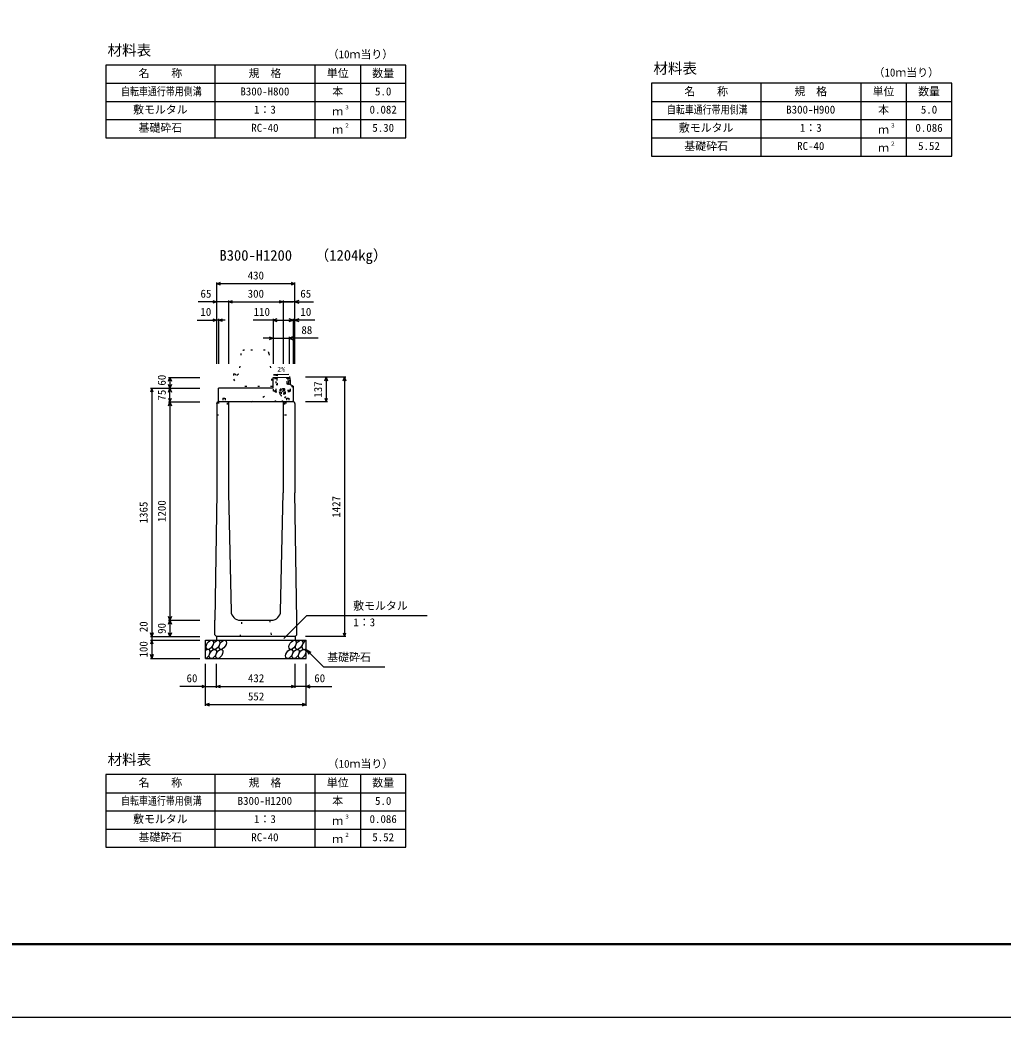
# Model space of a CAD drawing. Units: millimetres, scale not verified. Extents: x -12600 to 12600, y -5940 to 5940.
# Drawn here: x 1403 to 6807, y -5940 to -458 of the extents above; entities that cross this region are included whole.
import ezdxf
from ezdxf.enums import TextEntityAlignment as Align

# ---------------------------------------------------------------- set-up
doc = ezdxf.new("R2010")
doc.units = ezdxf.units.MM
doc.header["$LTSCALE"] = 40
doc.linetypes.add('DOTTED', pattern=[1.75, 0.25, -1.5])
for name, color, linetype, lineweight in [('0-0_DIM', 7, 'Continuous', 25), ('0-1_Defpoints', 5, 'Continuous', 25), ('0-2_HATCH', 6, 'Continuous', 25), ('0-3_HYO', 3, 'Continuous', 25), ('0-4_HYO2', 4, 'Continuous', 25), ('0-5_OUTLINE', 3, 'Continuous', 25), ('0-6_OUTLINE2', 4, 'DOTTED', 25), ('0-7_TXT', 7, 'Continuous', 25), ('0-8_WAKU', 3, 'Continuous', 25)]:
    doc.layers.add(name, color=color, linetype=linetype, lineweight=lineweight)
doc.styles.add('ＭＳ ゴシック', font='')
doc.styles.get('ＭＳ ゴシック').set_extended_font_data('MS Gothic')

msp = doc.modelspace()

# ---------------------------------------------------------------- linework, layer by layer
at = {"layer": '0-0_DIM'}
for p, q in [((2485, -2348.54), (2485, -1901.04)), ((2915, -1908.54), (2485, -1908.54)), ((2915, -2348.54), (2915, -1901.04)), ((2485, -2008.54), (2383.02, -2008.54)), ((2550, -2008.54), (2485, -2008.54)), ((2550, -2001.04), (2550, -2348.54)), ((2550, -2008.54), (2850, -2008.54)), ((2850, -2001.04), (2850, -2348.54)), ((2850, -2008.54), (2905, -2008.54)), ((2915, -2008.54), (2850, -2008.54)), ((2915, -2008.54), (3016.98, -2008.54)), ((2376.62, -2108.54), (2485, -2108.54)), ((2495, -2108.54), (2485, -2108.54)), ((2495, -2101.04), (2495, -2348.54)), ((2531.3, -2108.54), (2495, -2108.54)), ((2795, -2108.54), (2685, -2108.54)), ((2795, -2101.04), (2795, -2348.54)), ((2795, -2108.54), (2905, -2108.54)), ((2905, -2101.04), (2905, -2348.54)), ((2905, -2108.54), (2915, -2108.54)), ((3023.38, -2108.54), (2915, -2108.54)), ((2795, -2208.54), (2740, -2208.54)), ((2795, -2208.54), (2883, -2208.54)), ((2883, -2201.04), (2883, -2348.54)), ((3041.78, -2208.54), (2883, -2208.54)), ((2220.5, -2423.54), (2393, -2423.54)), ((2228, -2423.54), (2228, -2483.54)), ((3194.5, -2421.54), (2972, -2421.54)), ((3087, -2421.54), (3087, -2558.54)), ((3187, -2421.54), (3187, -3848.54)), ((2120.5, -2483.54), (2393, -2483.54)), ((2128, -2483.54), (2128, -3848.54)), ((2228, -2558.54), (2228, -2483.54)), ((2220.5, -2558.54), (2393, -2558.54)), ((2228, -2558.54), (2228, -3758.54)), ((3094.5, -2558.54), (2972, -2558.54)), ((2220.5, -3758.54), (2393, -3758.54)), ((2228, -3758.54), (2228, -3848.54)), ((2853.11, -3859.35), (2979.34, -3733.11)), ((2979.34, -3733.11), (3640.81, -3733.11)), ((2120.5, -3848.54), (2393, -3848.54)), ((2120.5, -3868.54), (2393, -3868.54)), ((2128, -3848.54), (2128, -3868.54)), ((2128, -3868.54), (2128, -3968.54)), ((3194.5, -3848.54), (2972, -3848.54)), ((2976, -3918.54), (3071.76, -4014.29)), ((2976, -3918.54), (3001.98, -3933.54)), ((2976, -3918.54), (2991, -3944.52)), ((2120.5, -3968.54), (2393, -3968.54)), ((2424, -4229.9), (2424, -3998.54)), ((2484, -4129.9), (2484, -3998.54)), ((2916, -4129.9), (2916, -3998.54)), ((2976, -4229.9), (2976, -3998.54)), ((3071.76, -4014.29), (3409.31, -4014.29)), ((2424, -4122.4), (2282.21, -4122.4)), ((2424, -4122.4), (2484, -4122.4)), ((2484, -4122.4), (2916, -4122.4)), ((2976, -4122.4), (2916, -4122.4)), ((2976, -4122.4), (3117.79, -4122.4)), ((2424, -4222.4), (2976, -4222.4))]:
    msp.add_line(p, q, dxfattribs=at)
for points in [[(2506.14, -1916.23), (2485, -1908.54), (2506.14, -1900.84)], [(2893.86, -1900.84), (2915, -1908.54), (2893.86, -1916.23)], [(2463.86, -2000.84), (2485, -2008.54), (2463.86, -2016.23)], [(2571.14, -2016.23), (2550, -2008.54), (2571.14, -2000.84)], [(2828.86, -2000.84), (2850, -2008.54), (2828.86, -2016.23)], [(2936.14, -2000.84), (2915, -2008.54), (2936.14, -2016.23)], [(2463.86, -2100.84), (2485, -2108.54), (2463.86, -2116.23)], [(2516.14, -2116.23), (2495, -2108.54), (2516.14, -2100.84)], [(2816.14, -2100.84), (2795, -2108.54), (2816.14, -2116.23)], [(2883.86, -2116.23), (2905, -2108.54), (2883.86, -2100.84)], [(2936.14, -2100.84), (2915, -2108.54), (2936.14, -2116.23)], [(2773.86, -2200.84), (2795, -2208.54), (2773.86, -2216.23)], [(2904.14, -2200.84), (2883, -2208.54), (2904.14, -2216.23)], [(2220.3, -2444.68), (2228, -2423.54), (2235.7, -2444.68)], [(2235.7, -2462.39), (2228, -2483.54), (2220.3, -2462.39)], [(3079.3, -2442.68), (3087, -2421.54), (3094.7, -2442.68)], [(3179.3, -2442.68), (3187, -2421.54), (3194.7, -2442.68)], [(2135.7, -2504.68), (2128, -2483.54), (2120.3, -2504.68)], [(2220.3, -2504.68), (2228, -2483.54), (2235.7, -2504.68)], [(2220.3, -2537.39), (2228, -2558.54), (2235.7, -2537.39)], [(2220.3, -2579.68), (2228, -2558.54), (2235.7, -2579.68)], [(3079.3, -2537.39), (3087, -2558.54), (3094.7, -2537.39)], [(2235.7, -3737.39), (2228, -3758.54), (2220.3, -3737.39)], [(2220.3, -3779.68), (2228, -3758.54), (2235.7, -3779.68)], [(2135.7, -3827.39), (2128, -3848.54), (2120.3, -3827.39)], [(2235.7, -3827.39), (2228, -3848.54), (2220.3, -3827.39)], [(3179.3, -3827.39), (3187, -3848.54), (3194.7, -3827.39)], [(2135.7, -3889.68), (2128, -3868.54), (2120.3, -3889.68)], [(2135.7, -3947.39), (2128, -3968.54), (2120.3, -3947.39)], [(2402.86, -4114.71), (2424, -4122.4), (2402.86, -4130.1)], [(2505.14, -4130.1), (2484, -4122.4), (2505.14, -4114.71)], [(2894.86, -4114.71), (2916, -4122.4), (2894.86, -4130.1)], [(2997.14, -4114.71), (2976, -4122.4), (2997.14, -4130.1)], [(2445.14, -4230.1), (2424, -4222.4), (2445.14, -4214.71)], [(2954.86, -4214.71), (2976, -4222.4), (2954.86, -4230.1)]]:
    msp.add_lwpolyline(points, dxfattribs=at)
at = {"layer": '0-1_Defpoints'}
msp.add_lwpolyline([(-4200, -5940), (12600, -5940), (12600, 5940), (-4200, 5940)], close=True, dxfattribs=at)
at = {"layer": '0-2_HATCH', "linetype": 'DOTTED'}
for p, q in [((2812.32, -2497.19), (2811.46, -2455.2)), ((2811.6, -2462.2), (2876.59, -2460.86)), ((2876.44, -2453.86), (2877.31, -2495.85)), ((2883.93, -2501.72), (2882.28, -2421.74)), ((2889.82, -2496.6), (2889.14, -2463.35)), ((2805.84, -2498.32), (2796.84, -2498.51)), ((2883.8, -2495.72), (2805.82, -2497.32)), ((2829.94, -2502.83), (2862.93, -2502.15)), ((2832.87, -2516.77), (2832.61, -2504.27)), ((2860.58, -2516.2), (2832.87, -2516.77)), ((2835.5, -2487.34), (2833.04, -2489.26)), ((2833.19, -2496.76), (2833.04, -2489.26)), ((2859.43, -2496.22), (2833.19, -2496.76)), ((2833.43, -2488.91), (2835.5, -2487.34)), ((2856.74, -2486.9), (2835.5, -2487.34)), ((2839.44, -2496.63), (2839.28, -2489.13)), ((2839.54, -2504.13), (2839.8, -2516.63)), ((2853.19, -2496.35), (2853.03, -2488.85)), ((2853.39, -2503.85), (2853.65, -2516.34)), ((2858.87, -2488.39), (2856.74, -2486.9)), ((2859.43, -2496.22), (2859.28, -2488.72)), ((2860.32, -2503.7), (2860.58, -2516.2)), ((2862.93, -2502.15), (2862.96, -2503.65)), ((2883.82, -2496.72), (2889.82, -2496.6))]:
    msp.add_line(p, q, dxfattribs=at)
at = {"layer": '0-2_HATCH'}
msp.add_line((2888.6, -2436.98), (2889.14, -2463.35), dxfattribs=at)
at = {"layer": '0-2_HATCH', "linetype": 'DOTTED'}
for points in [[(2796.84, -2498.51), (2795.3, -2423.52), (2804.3, -2423.34)], [(2804.3, -2423.34), (2805.94, -2503.32), (2883.93, -2501.72)], [(2811.46, -2455.2), (2812.46, -2455.18), (2811.96, -2431.18), (2810.96, -2431.2), (2810.82, -2424.21), (2875.8, -2422.87)], [(2815.82, -2424.1), (2815.96, -2431.1), (2814.96, -2431.12), (2815.45, -2455.12), (2816.45, -2455.1), (2816.6, -2462.09)], [(2871.59, -2460.96), (2871.44, -2453.96), (2872.44, -2453.94), (2871.95, -2429.95), (2870.95, -2429.97), (2870.81, -2422.97)], [(2875.8, -2422.87), (2875.95, -2429.87), (2874.95, -2429.89), (2875.44, -2453.88), (2876.44, -2453.86)], [(2888.6, -2436.98), (2888.28, -2421.61), (2882.28, -2421.74)], [(2862.96, -2503.65), (2829.97, -2504.33), (2829.94, -2502.83)]]:
    msp.add_lwpolyline(points, dxfattribs=at)
for centre, radius, start, end in [((2836.23, -2492.48), 4.53, 47.57461, 134.78335), ((2846.72, -2516.49), 11, 181.1783, 1.1783), ((2846.53, -2507.27), 19.53, 70.56972, 111.78823), ((2856.22, -2492.07), 4.53, 47.57461, 134.78335)]:
    msp.add_arc(centre, radius, start, end, dxfattribs=at)
at = {"layer": '0-2_HATCH'}
for centre in [(2446.89, -3893.54), (2482.37, -3893.54), (2517.84, -3893.54), (2902.05, -3893.54), (2937.52, -3893.54), (2463.77, -3943.54), (2499.25, -3943.54), (2883.45, -3943.54), (2918.93, -3943.54), (2954.41, -3943.54)]:
    msp.add_ellipse(centre, major_axis=(14.54, 23.54), ratio=0.5792, dxfattribs=at)
for centre, start_param, end_param in [((2973, -3893.54), 0.6666252, 4.1103269), ((2428.3, -3943.54), 3.7419964, 7.318141)]:
    msp.add_ellipse(centre, major_axis=(14.54, 23.54), ratio=0.5792, start_param=start_param, end_param=end_param, dxfattribs=at)
at = {"layer": '0-3_HYO'}
for p, q in [((2475, -706.64), (2475, -1106.64)), ((3025, -706.64), (3025, -1106.64)), ((3275, -706.64), (3275, -1106.64)), ((1875, -806.64), (3525, -806.64)), ((5475, -806.64), (5475, -1206.64)), ((6025, -806.64), (6025, -1206.64)), ((6275, -806.64), (6275, -1206.64)), ((4875, -906.64), (6525, -906.64)), ((2475, -4606.64), (2475, -5006.64)), ((3025, -4606.64), (3025, -5006.64)), ((3275, -4606.64), (3275, -5006.64)), ((1875, -4706.64), (3525, -4706.64))]:
    msp.add_line(p, q, dxfattribs=at)
for points in [[(1875, -1106.64), (3525, -1106.64), (3525, -706.64), (1875, -706.64)], [(4875, -1206.64), (6525, -1206.64), (6525, -806.64), (4875, -806.64)], [(1875, -5006.64), (3525, -5006.64), (3525, -4606.64), (1875, -4606.64)]]:
    msp.add_lwpolyline(points, close=True, dxfattribs=at)
at = {"layer": '0-4_HYO2'}
for p, q in [((1875, -906.64), (3525, -906.64)), ((1875, -1006.64), (3525, -1006.64)), ((4875, -1006.64), (6525, -1006.64)), ((4875, -1106.64), (6525, -1106.64)), ((1875, -4806.64), (3525, -4806.64)), ((1875, -4906.64), (3525, -4906.64))]:
    msp.add_line(p, q, dxfattribs=at)
at = {"layer": '0-5_OUTLINE', "linetype": 'DOTTED'}
for p, q in [((2618.19, -2291.59), (2607, -2403.54)), ((2751.9, -2273.54), (2638.1, -2273.54)), ((2771.8, -2291.55), (2790, -2473.54)), ((2577, -2403.54), (2577, -2433.54)), ((2577, -2403.54), (2585, -2403.54)), ((2577, -2433.54), (2600, -2473.54)), ((2790, -2473.54), (2600, -2473.54))]:
    msp.add_line(p, q, dxfattribs=at)
at = {"layer": '0-5_OUTLINE'}
for p, q in [((2795, -2423.54), (2883, -2421.72)), ((2795, -2483.54), (2795, -2423.54)), ((2905, -2471.6), (2880, -2458.6)), ((2883, -2421.72), (2889, -2427.6)), ((2889, -2436.53), (2889, -2427.6)), ((2495, -2552.54), (2495, -2483.54)), ((2795, -2483.54), (2495, -2483.54)), ((2905, -2471.6), (2905, -2552.54)), ((2485, -2568.54), (2490, -2558.54)), ((2485, -2568.54), (2485, -3058.54)), ((2910, -2558.54), (2490, -2558.54)), ((2495, -2552.54), (2501, -2558.54)), ((2550, -2558.54), (2550, -3058.54)), ((2850, -2558.54), (2850, -3058.54)), ((2899, -2558.54), (2905, -2552.54)), ((2910, -2558.54), (2915, -2568.54)), ((2915, -2568.54), (2915, -3058.54)), ((2485, -3058.54), (2475, -3758.54)), ((2550, -3058.54), (2563.95, -3709.61)), ((2836.05, -3709.61), (2850, -3058.54)), ((2925, -3758.54), (2915, -3058.54)), ((2475, -3839.54), (2475, -3758.54)), ((2613.94, -3758.54), (2786.06, -3758.54)), ((2925, -3839.54), (2925, -3758.54)), ((2424, -3868.54), (2976, -3868.54)), ((2424, -3968.54), (2424, -3868.54)), ((2475, -3839.54), (2484, -3848.54)), ((2916, -3848.54), (2484, -3848.54)), ((2484, -3848.54), (2484, -3868.54)), ((2916, -3848.54), (2925, -3839.54)), ((2916, -3848.54), (2916, -3868.54)), ((2976, -3968.54), (2976, -3868.54)), ((2424, -3968.54), (2976, -3968.54))]:
    msp.add_line(p, q, dxfattribs=at)
at = {"layer": '0-5_OUTLINE', "linetype": 'DOTTED'}
msp.add_lwpolyline([(2585, -2403.54), (2595, -2413.54), (2605, -2403.54), (2607, -2403.54)], dxfattribs=at)
at = {"layer": '0-5_OUTLINE'}
msp.add_lwpolyline([(2889, -2436.53), (2880, -2446.53), (2880, -2458.6)], dxfattribs=at)
at = {"layer": '0-5_OUTLINE', "linetype": 'DOTTED'}
for centre, start, end in [((2638.1, -2293.54), 90, 174.40835), ((2751.9, -2293.54), 4.08463, 90)]:
    msp.add_arc(centre, 20, start, end, dxfattribs=at)
at = {"layer": '0-5_OUTLINE'}
for centre, start, end in [((2613.94, -3708.54), 181.22758, 269.80012), ((2786.06, -3708.54), 270, 358.77242)]:
    msp.add_arc(centre, 50, start, end, dxfattribs=at)
at = {"layer": '0-6_OUTLINE2'}
for p, q in [((2803.79, -2558.54), (2880, -2458.6)), ((2674.57, -2558.54), (2805.94, -2503.32)), ((2842.8, -2558.54), (2889.81, -2496.6)), ((2901.33, -2469.69), (2844.19, -2558.54)), ((2487.75, -2563.04), (2542, -2563.04)), ((2519, -2538.04), (2531, -2538.04)), ((2519, -2538.04), (2519, -2563.04)), ((2531, -2538.04), (2531, -2563.04)), ((2542, -2563.04), (2542, -2628.54)), ((2858, -2563.04), (2912.25, -2563.04)), ((2869, -2538.04), (2881, -2538.04)), ((2869, -2538.04), (2869, -2563.04)), ((2881, -2538.04), (2881, -2563.04)), ((2485, -2628.54), (2542, -2628.54)), ((2615, -3848.54), (2625, -3758.54)), ((2775, -3758.54), (2785, -3848.54))]:
    msp.add_line(p, q, dxfattribs=at)
msp.add_lwpolyline([(2858, -2563.04), (2858, -2628.54), (2915, -2628.54)], dxfattribs=at)
at = {"layer": '0-7_TXT'}
msp.add_line((2796.72, -2409.6), (2820.44, -2413.28), dxfattribs=at)
msp.add_lwpolyline([(2881.28, -2407.86), (2796.72, -2409.6), (2820.26, -2404.95)], dxfattribs=at)
at = {"layer": '0-8_WAKU', "lineweight": 50}
msp.add_lwpolyline([(-3800, -5540), (12200, -5540), (12200, 5540), (-3800, 5540)], close=True, dxfattribs=at)

# ---------------------------------------------------------------- texts
at = {"layer": '0-0_DIM', "style": 'ＭＳ ゴシック'}
for s, p in [('430', (2655, -1898.54)), ('65', (2395.68, -1998.54)), ('300', (2655, -1998.54)), ('65', (2944.32, -1998.54)), ('10', (2395.16, -2098.54)), ('110', (2687.84, -2098.54)), ('10', (2944.84, -2098.54)), ('88', (2950.19, -2198.54)), ('敷モルタル', (3234.94, -3714.38)), ('1：3', (3235.94, -3805.07)), ('基礎砕石', (3092.32, -3997.12)), ('60', (2319, -4112.4)), ('432', (2656.54, -4112.4)), ('60', (3021, -4112.4)), ('552', (2656.54, -4212.4))]:
    msp.add_text(s, height=43.99, dxfattribs=at).set_placement(p, align=Align.BOTTOM_LEFT)
for s, p in [('60', (2218, -2468.54)), ('137', (3077, -2535.04)), ('75', (2218, -2551.04)), ('1365', (2118, -3226.04)), ('1200', (2218, -3218.54)), ('1427', (3177, -3195.04)), ('20', (2118, -3824.22)), ('90', (2218, -3833.54)), ('100', (2118, -3963.54))]:
    msp.add_text(s, height=43.99, rotation=90, dxfattribs=at).set_placement(p, align=Align.BOTTOM_LEFT)
at = {"layer": '0-7_TXT', "style": 'ＭＳ ゴシック'}
for s, height, p in [('材料表', 58.65, (1885, -671.64)), ('（10ｍ当り）', 43.99, (3095, -682.64)), ('材料表', 58.65, (4885, -771.64)), ('名\u3000\u3000称', 43.99, (2055, -786.64)), ('規\u3000格', 43.99, (2660, -786.64)), ('単位', 43.99, (3090, -786.64)), ('数量', 43.99, (3340, -786.64)), ('（10ｍ当り）', 43.99, (6095, -782.64)), ('B300-H800', 43.99, (2615, -886.64)), ('本', 43.99, (3120, -886.64)), ('5.0', 43.99, (3355, -886.64)), ('名\u3000\u3000称', 43.99, (5055, -886.64)), ('規\u3000格', 43.99, (5660, -886.64)), ('単位', 43.99, (6090, -886.64)), ('数量', 43.99, (6340, -886.64)), ('敷モルタル', 43.99, (2025, -986.64)), ('1：3', 43.99, (2690, -986.64)), ('３', 21.99, (3185.54, -956.27)), ('0.082', 43.99, (3325, -986.64)), ('B300-H900', 43.99, (5615, -986.64)), ('本', 43.99, (6120, -986.64)), ('5.0', 43.99, (6355, -986.64)), ('ｍ', 43.99, (3120, -996.64)), ('基礎砕石', 43.99, (2055, -1086.64)), ('RC-40', 43.99, (2675, -1086.64)), ('２', 21.99, (3185.54, -1056.27)), ('5.30', 43.99, (3340, -1086.64)), ('敷モルタル', 43.99, (5025, -1086.64)), ('1：3', 43.99, (5690, -1086.64)), ('３', 21.99, (6185.54, -1056.27)), ('0.086', 43.99, (6325, -1086.64)), ('ｍ', 43.99, (3120, -1096.64)), ('ｍ', 43.99, (6120, -1096.64)), ('基礎砕石', 43.99, (5055, -1186.64)), ('RC-40', 43.99, (5675, -1186.64)), ('ｍ', 43.99, (6120, -1196.64)), ('２', 21.99, (6185.54, -1156.27)), ('5.52', 43.99, (6340, -1186.64)), ('B300-H1200', 58.65, (2500, -1799.56)), ('（1204kg）', 58.65, (3023.7, -1799.16)), ('2%', 26.39, (2818.18, -2399.79)), ('材料表', 58.65, (1885, -4571.64)), ('（10ｍ当り）', 43.99, (3095, -4582.64)), ('名\u3000\u3000称', 43.99, (2055, -4686.64)), ('規\u3000格', 43.99, (2660, -4686.64)), ('単位', 43.99, (3090, -4686.64)), ('数量', 43.99, (3340, -4686.64)), ('B300-H1200', 43.99, (2600, -4786.64)), ('本', 43.99, (3120, -4786.64)), ('5.0', 43.99, (3355, -4786.64)), ('敷モルタル', 43.99, (2025, -4886.64)), ('1：3', 43.99, (2690, -4886.64)), ('ｍ', 43.99, (3120, -4896.64)), ('３', 21.99, (3185.54, -4856.27)), ('0.086', 43.99, (3325, -4886.64)), ('基礎砕石', 43.99, (2055, -4986.64)), ('RC-40', 43.99, (2675, -4986.64)), ('２', 21.99, (3185.54, -4956.27)), ('5.52', 43.99, (3340, -4986.64)), ('ｍ', 43.99, (3120, -4996.64))]:
    msp.add_text(s, height=height, dxfattribs=at).set_placement(p, align=Align.BOTTOM_LEFT)
at = {"layer": '0-7_TXT', "style": 'ＭＳ ゴシック', "width": 0.8}
for p in [(1959, -886.64), (4959, -986.64), (1959, -4786.64)]:
    msp.add_text('自転車通行帯用側溝', height=43.99, dxfattribs=at).set_placement(p, align=Align.BOTTOM_LEFT)

doc.saveas('drawing.dxf')
